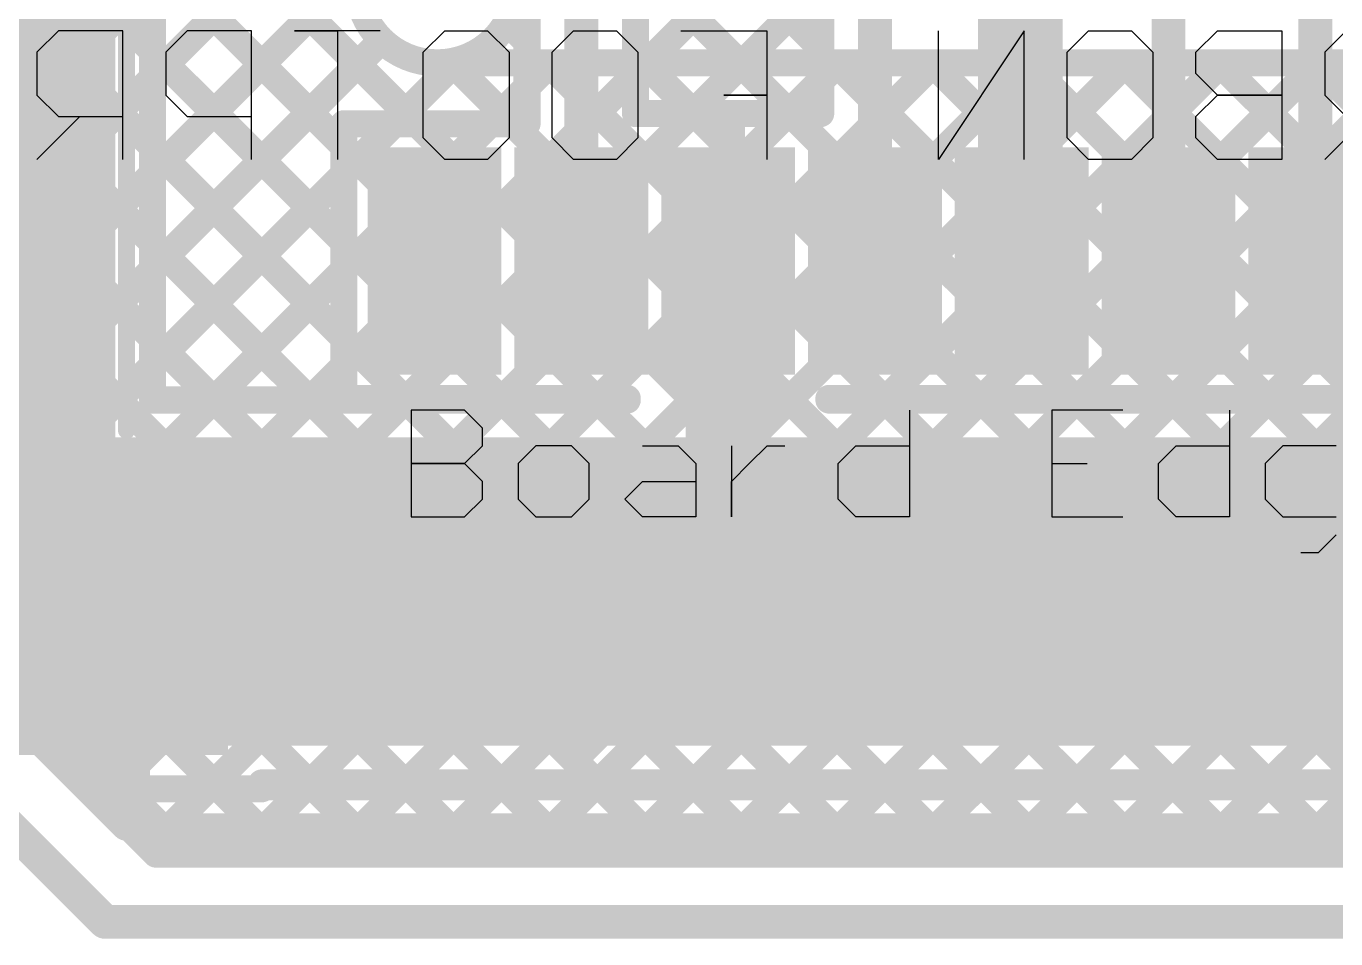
# Model space of a CAD drawing. Header units: millimetres. Extents: x 0.84 to 3.69, y 1.83 to 3.72.
# Drawn here: x 1.3447 to 1.731, y 1.835 to 2.1043 of the extents above; entities that cross this region are included whole.
import ezdxf

# ---------------------------------------------------------------- set-up
doc = ezdxf.new("R2010")
doc.units = ezdxf.units.MM
doc.header["$MEASUREMENT"] = 0
for name, color, linetype in [('BottomLayer', 5, 'Continuous'), ('BottomOverlay', 54, 'Continuous'), ('Mechanical2', 216, 'Continuous'), ('TopLayer', 1, 'Continuous'), ('TopOverlay', 2, 'Continuous'), ('TopPaste', 8, 'Continuous'), ('TopSolder', 216, 'Continuous')]:
    doc.layers.add(name, color=color, linetype=linetype)

# ---------------------------------------------------------------- blocks, each defined once
blk = doc.blocks.new('TF_002T_15_9')
at = {"layer": 'TopLayer'}
for points in [[(-0.3189, -0.02953), (-0.2874, -0.02953), (-0.3189, 0.02953), (-0.2874, 0.02953)], [(-0.27559, -0.02953), (-0.24409, -0.02953), (-0.27559, 0.02953), (-0.24409, 0.02953)], [(-0.23228, -0.02953), (-0.20079, -0.02953), (-0.23228, 0.02953), (-0.20079, 0.02953)], [(-0.18898, -0.02953), (-0.15748, -0.02953), (-0.18898, 0.02953), (-0.15748, 0.02953)], [(-0.14567, -0.02953), (-0.11417, -0.02953), (-0.14567, 0.02953), (-0.11417, 0.02953)], [(-0.10236, -0.02953), (-0.07087, -0.02953), (-0.10236, 0.02953), (-0.07087, 0.02953)], [(-0.05906, -0.02953), (-0.02756, -0.02953), (-0.05906, 0.02953), (-0.02756, 0.02953)], [(-0.4252, -0.14173), (-0.36811, -0.14173), (-0.4252, -0.06299), (-0.36811, -0.06299)]]:
    blk.add_solid(points, dxfattribs=at)
at = {"layer": 'TopOverlay'}
for p, q in [((-0.31, -0.04402), (-0.31, -0.0755)), ((-0.29426, -0.04402), (-0.31, -0.04402)), ((-0.28901, -0.04927), (-0.29426, -0.04402)), ((-0.16307, -0.04402), (-0.16307, -0.0755)), ((-0.10009, -0.04402), (-0.12108, -0.04402)), ((-0.12108, -0.04402), (-0.12108, -0.0755)), ((-0.06861, -0.04402), (-0.06861, -0.0755)), ((-0.28901, -0.05451), (-0.28901, -0.04927)), ((-0.29426, -0.05976), (-0.28901, -0.05451)), ((-0.27327, -0.05451), (-0.27851, -0.05976)), ((-0.26277, -0.05451), (-0.27327, -0.05451)), ((-0.25752, -0.05976), (-0.26277, -0.05451)), ((-0.24178, -0.05451), (-0.23129, -0.05451)), ((-0.23129, -0.05451), (-0.22604, -0.05976)), ((-0.21554, -0.05451), (-0.21554, -0.0755)), ((-0.21029, -0.05976), (-0.20505, -0.05451)), ((-0.20505, -0.05451), (-0.1998, -0.05451)), ((-0.18406, -0.05976), (-0.17881, -0.05451)), ((-0.17881, -0.05451), (-0.16307, -0.05451)), ((-0.0896, -0.05976), (-0.08435, -0.05451)), ((-0.08435, -0.05451), (-0.06861, -0.05451)), ((-0.05287, -0.05451), (-0.05811, -0.05976)), ((-0.03712, -0.05451), (-0.05287, -0.05451)), ((-0.29426, -0.05976), (-0.31, -0.05976)), ((-0.31, -0.05976), (-0.29426, -0.05976)), ((-0.28901, -0.06501), (-0.29426, -0.05976)), ((-0.27851, -0.05976), (-0.27851, -0.07026)), ((-0.25752, -0.07026), (-0.25752, -0.05976)), ((-0.22604, -0.05976), (-0.22604, -0.0755)), ((-0.21554, -0.06501), (-0.21029, -0.05976)), ((-0.18406, -0.07026), (-0.18406, -0.05976)), ((-0.12108, -0.05976), (-0.11059, -0.05976)), ((-0.0896, -0.07026), (-0.0896, -0.05976)), ((-0.05811, -0.05976), (-0.05811, -0.07026)), ((-0.28901, -0.07026), (-0.28901, -0.06501)), ((-0.24703, -0.07026), (-0.24178, -0.06501)), ((-0.24178, -0.06501), (-0.22604, -0.06501)), ((-0.21554, -0.0755), (-0.21554, -0.06501)), ((-0.29426, -0.0755), (-0.28901, -0.07026)), ((-0.27851, -0.07026), (-0.27327, -0.0755)), ((-0.26277, -0.0755), (-0.25752, -0.07026)), ((-0.24178, -0.0755), (-0.24703, -0.07026)), ((-0.17881, -0.0755), (-0.18406, -0.07026)), ((-0.08435, -0.0755), (-0.0896, -0.07026)), ((-0.05811, -0.07026), (-0.05287, -0.0755)), ((-0.31, -0.0755), (-0.29426, -0.0755)), ((-0.27327, -0.0755), (-0.26277, -0.0755)), ((-0.22604, -0.0755), (-0.24178, -0.0755)), ((-0.16307, -0.0755), (-0.17881, -0.0755)), ((-0.12108, -0.0755), (-0.10009, -0.0755)), ((-0.06861, -0.0755), (-0.08435, -0.0755)), ((-0.05287, -0.0755), (-0.03712, -0.0755)), ((-0.04237, -0.086), (-0.03712, -0.08075)), ((-0.04762, -0.086), (-0.04237, -0.086))]:
    blk.add_line(p, q, dxfattribs=at)
for points, const_width in [([(-0.394, -0.05), (-0.394, 0.173)], 0.005), ([(-0.25984, -0.1275), (-0.25984, -0.091)], 0.01), ([(-0.162, -0.134), (-0.141, -0.113)], 0.01), ([(-0.141, -0.113), (-0.129, -0.113)], 0.01), ([(-0.129, -0.113), (-0.108, -0.134)], 0.01), ([(-0.276, -0.1275), (-0.25984, -0.14365)], 0.01), ([(-0.276, -0.1275), (-0.25984, -0.1275)], 0.01), ([(-0.25984, -0.14365), (-0.24369, -0.1275)], 0.01), ([(-0.25984, -0.1275), (-0.24369, -0.1275)], 0.01), ([(-0.162, -0.134), (-0.108, -0.134)], 0.01), ([(-0.38954, -0.15668), (-0.38954, -0.148)], 0.005), ([(-0.38954, -0.15668), (0.13278, -0.15668)], 0.005)]:
    blk.add_lwpolyline(points, dxfattribs=dict(at, const_width=const_width))
for points, const_width in [([(-0.39525, -0.05, 1), (-0.39275, -0.05, 1)], 0.0025), ([(-0.26234, -0.091, 1), (-0.25734, -0.091, 1)], 0.005), ([(-0.1435, -0.113, 1), (-0.1385, -0.113, 1)], 0.005), ([(-0.1435, -0.113, 1), (-0.1385, -0.113, 1)], 0.005), ([(-0.1315, -0.113, 1), (-0.1265, -0.113, 1)], 0.005), ([(-0.1315, -0.113, 1), (-0.1265, -0.113, 1)], 0.005), ([(-0.2785, -0.1275, 1), (-0.2735, -0.1275, 1)], 0.005), ([(-0.2785, -0.1275, 1), (-0.2735, -0.1275, 1)], 0.005), ([(-0.26234, -0.1275, 1), (-0.25734, -0.1275, 1)], 0.005), ([(-0.26234, -0.1275, 1), (-0.25734, -0.1275, 1)], 0.005), ([(-0.26234, -0.1275, 1), (-0.25734, -0.1275, 1)], 0.005), ([(-0.24618, -0.1275, 1), (-0.24119, -0.1275, 1)], 0.005), ([(-0.24618, -0.1275, 1), (-0.24119, -0.1275, 1)], 0.005), ([(-0.1645, -0.134, 1), (-0.1595, -0.134, 1)], 0.005), ([(-0.1645, -0.134, 1), (-0.1595, -0.134, 1)], 0.005), ([(-0.1105, -0.134, 1), (-0.1055, -0.134, 1)], 0.005), ([(-0.1105, -0.134, 1), (-0.1055, -0.134, 1)], 0.005), ([(-0.26234, -0.14365, 1), (-0.25734, -0.14365, 1)], 0.005), ([(-0.26234, -0.14365, 1), (-0.25734, -0.14365, 1)], 0.005), ([(-0.39079, -0.148, 1), (-0.38829, -0.148, 1)], 0.0025), ([(-0.39079, -0.15668, 1), (-0.38829, -0.15668, 1)], 0.0025), ([(-0.39079, -0.15668, 1), (-0.38829, -0.15668, 1)], 0.0025)]:
    blk.add_lwpolyline(points, format="xyb", close=True, dxfattribs=dict(at, const_width=const_width))
blk.add_solid([(-0.1185, -0.117), (-0.1515, -0.117), (-0.1185, -0.134), (-0.1515, -0.134)], dxfattribs=at)
at = {"layer": 'TopPaste'}
for points in [[(-0.3189, -0.02953), (-0.2874, -0.02953), (-0.3189, 0.02953), (-0.2874, 0.02953)], [(-0.27559, -0.02953), (-0.24409, -0.02953), (-0.27559, 0.02953), (-0.24409, 0.02953)], [(-0.23228, -0.02953), (-0.20079, -0.02953), (-0.23228, 0.02953), (-0.20079, 0.02953)], [(-0.18898, -0.02953), (-0.15748, -0.02953), (-0.18898, 0.02953), (-0.15748, 0.02953)], [(-0.14567, -0.02953), (-0.11417, -0.02953), (-0.14567, 0.02953), (-0.11417, 0.02953)], [(-0.10236, -0.02953), (-0.07087, -0.02953), (-0.10236, 0.02953), (-0.07087, 0.02953)], [(-0.05906, -0.02953), (-0.02756, -0.02953), (-0.05906, 0.02953), (-0.02756, 0.02953)], [(-0.4252, -0.14173), (-0.36811, -0.14173), (-0.4252, -0.06299), (-0.36811, -0.06299)]]:
    blk.add_solid(points, dxfattribs=at)
at = {"layer": 'TopSolder'}
for points in [[(-0.3229, -0.03353), (-0.2834, -0.03353), (-0.3229, 0.03353), (-0.2834, 0.03353)], [(-0.27959, -0.03353), (-0.24009, -0.03353), (-0.27959, 0.03353), (-0.24009, 0.03353)], [(-0.23628, -0.03353), (-0.19679, -0.03353), (-0.23628, 0.03353), (-0.19679, 0.03353)], [(-0.19298, -0.03353), (-0.15348, -0.03353), (-0.19298, 0.03353), (-0.15348, 0.03353)], [(-0.14967, -0.03353), (-0.11017, -0.03353), (-0.14967, 0.03353), (-0.11017, 0.03353)], [(-0.10636, -0.03353), (-0.06687, -0.03353), (-0.10636, 0.03353), (-0.06687, 0.03353)], [(-0.06306, -0.03353), (-0.02356, -0.03353), (-0.06306, 0.03353), (-0.02356, 0.03353)], [(-0.4292, -0.14573), (-0.36411, -0.14573), (-0.4292, -0.05899), (-0.36411, -0.05899)]]:
    blk.add_solid(points, dxfattribs=at)

msp = doc.modelspace()

# ---------------------------------------------------------------- linework, layer by layer
at = {"layer": 'BottomLayer', "const_width": 0.008}
for points in [[(0.866, 2.5564), (1.5544, 1.868)], [(1.05228, 2.48326), (1.66753, 1.868)], [(1.03816, 2.46909), (1.63925, 1.868)], [(0.99319, 2.4575), (1.58268, 1.868)], [(1.01926, 2.45971), (1.61097, 1.868)], [(1.17961, 1.915), (1.63711, 2.3725)], [(1.1809, 1.94457), (1.60882, 2.3725)], [(1.20789, 1.915), (1.66539, 2.3725)], [(1.06383, 2.33028), (1.52611, 1.868)], [(1.06133, 2.3045), (1.49783, 1.868)], [(1.0518, 2.28575), (1.46954, 1.868)], [(1.0375, 2.27176), (1.44126, 1.868)], [(1.01838, 2.2626), (1.41298, 1.868)], [(1.026, 2.22669), (1.38469, 1.868)], [(1.23618, 1.915), (1.443, 2.12182)], [(1.26446, 1.915), (1.44962, 2.10015)], [(1.29275, 1.915), (1.47125, 2.0935)], [(1.32103, 1.915), (1.49953, 2.0935)], [(1.33816, 1.90384), (1.52781, 2.0935)], [(1.3523, 1.8897), (1.5561, 2.0935)], [(1.36644, 1.87556), (1.58438, 2.0935)], [(1.38717, 1.868), (1.61267, 2.0935)], [(1.41545, 1.868), (1.64095, 2.0935)], [(1.44374, 1.868), (1.66924, 2.0935)], [(1.466, 2.0935), (1.638, 2.0935)], [(1.47032, 2.0935), (1.69582, 1.868)], [(1.47202, 1.868), (1.69752, 2.0935)], [(1.4986, 2.0935), (1.7241, 1.868)], [(1.50031, 1.868), (1.72581, 2.0935)], [(1.52689, 2.0935), (1.75239, 1.868)], [(1.52859, 1.868), (1.75409, 2.0935)], [(1.55517, 2.0935), (1.78067, 1.868)], [(1.55687, 1.868), (1.78237, 2.0935)], [(1.58346, 2.0935), (1.80896, 1.868)], [(1.58516, 1.868), (1.81066, 2.0935)], [(1.61174, 2.0935), (1.83724, 1.868)], [(1.61344, 1.868), (1.83894, 2.0935)], [(1.638, 2.0935), (1.86527, 2.0935)], [(1.64002, 2.0935), (1.86552, 1.868)], [(1.64173, 1.868), (1.86625, 2.09252)], [(1.66831, 2.0935), (1.89381, 1.868)], [(1.69659, 2.0935), (1.91505, 1.87505)], [(1.72488, 2.0935), (1.92919, 1.88919)], [(1.67001, 1.868), (1.88039, 2.07838)], [(1.6983, 1.868), (1.89453, 2.06424)], [(1.72658, 1.868), (1.90867, 2.05009)], [(1.327, 1.915), (1.374, 1.868)], [(1.374, 1.868), (1.908, 1.868)]]:
    msp.add_lwpolyline(points, dxfattribs=at)
msp.add_lwpolyline([(1.466, 2.0935, -1), (1.466, 2.1405)], format="xyb", dxfattribs=at)
at = {"layer": 'BottomLayer', "const_width": 0.004}
for points in [[(1.44762, 2.10015, 1), (1.45162, 2.10015, 1)], [(1.464, 2.0935, 1), (1.468, 2.0935, 1)], [(1.464, 2.0935, 1), (1.468, 2.0935, 1)], [(1.46832, 2.0935, 1), (1.47232, 2.0935, 1)], [(1.46925, 2.0935, 1), (1.47325, 2.0935, 1)], [(1.4966, 2.0935, 1), (1.5006, 2.0935, 1)], [(1.49753, 2.0935, 1), (1.50153, 2.0935, 1)], [(1.52489, 2.0935, 1), (1.52889, 2.0935, 1)], [(1.52581, 2.0935, 1), (1.52981, 2.0935, 1)], [(1.55317, 2.0935, 1), (1.55717, 2.0935, 1)], [(1.5541, 2.0935, 1), (1.5581, 2.0935, 1)], [(1.58146, 2.0935, 1), (1.58546, 2.0935, 1)], [(1.58238, 2.0935, 1), (1.58638, 2.0935, 1)], [(1.60974, 2.0935, 1), (1.61374, 2.0935, 1)], [(1.61067, 2.0935, 1), (1.61467, 2.0935, 1)], [(1.636, 2.0935, 1), (1.64, 2.0935, 1)], [(1.636, 2.0935, 1), (1.64, 2.0935, 1)], [(1.63802, 2.0935, 1), (1.64202, 2.0935, 1)], [(1.63895, 2.0935, 1), (1.64295, 2.0935, 1)], [(1.66631, 2.0935, 1), (1.67031, 2.0935, 1)], [(1.66724, 2.0935, 1), (1.67124, 2.0935, 1)], [(1.69459, 2.0935, 1), (1.69859, 2.0935, 1)], [(1.69552, 2.0935, 1), (1.69952, 2.0935, 1)], [(1.72288, 2.0935, 1), (1.72688, 2.0935, 1)], [(1.72381, 2.0935, 1), (1.72781, 2.0935, 1)], [(1.3503, 1.8897, 1), (1.3543, 1.8897, 1)], [(1.36444, 1.87556, 1), (1.36844, 1.87556, 1)], [(1.372, 1.868, 1), (1.376, 1.868, 1)], [(1.372, 1.868, 1), (1.376, 1.868, 1)], [(1.38269, 1.868, 1), (1.38669, 1.868, 1)], [(1.38517, 1.868, 1), (1.38917, 1.868, 1)], [(1.41098, 1.868, 1), (1.41498, 1.868, 1)], [(1.41345, 1.868, 1), (1.41745, 1.868, 1)], [(1.43926, 1.868, 1), (1.44326, 1.868, 1)], [(1.44174, 1.868, 1), (1.44574, 1.868, 1)], [(1.46754, 1.868, 1), (1.47154, 1.868, 1)], [(1.47002, 1.868, 1), (1.47402, 1.868, 1)], [(1.49583, 1.868, 1), (1.49983, 1.868, 1)], [(1.49831, 1.868, 1), (1.50231, 1.868, 1)], [(1.52411, 1.868, 1), (1.52811, 1.868, 1)], [(1.52659, 1.868, 1), (1.53059, 1.868, 1)], [(1.5524, 1.868, 1), (1.5564, 1.868, 1)], [(1.55487, 1.868, 1), (1.55887, 1.868, 1)], [(1.58068, 1.868, 1), (1.58468, 1.868, 1)], [(1.58316, 1.868, 1), (1.58716, 1.868, 1)], [(1.60897, 1.868, 1), (1.61297, 1.868, 1)], [(1.61144, 1.868, 1), (1.61544, 1.868, 1)], [(1.63725, 1.868, 1), (1.64125, 1.868, 1)], [(1.63973, 1.868, 1), (1.64373, 1.868, 1)], [(1.66553, 1.868, 1), (1.66953, 1.868, 1)], [(1.66801, 1.868, 1), (1.67201, 1.868, 1)], [(1.69382, 1.868, 1), (1.69782, 1.868, 1)], [(1.6963, 1.868, 1), (1.7003, 1.868, 1)], [(1.7221, 1.868, 1), (1.7261, 1.868, 1)], [(1.72458, 1.868, 1), (1.72858, 1.868, 1)]]:
    msp.add_lwpolyline(points, format="xyb", close=True, dxfattribs=at)
at = {"layer": 'BottomOverlay'}
for p, q in [((1.35422, 2.10299), (1.34788, 2.09666)), ((1.37321, 2.10299), (1.35422, 2.10299)), ((1.37321, 2.065), (1.37321, 2.10299)), ((1.3922, 2.10299), (1.38587, 2.09666)), ((1.4112, 2.10299), (1.3922, 2.10299)), ((1.4112, 2.065), (1.4112, 2.10299)), ((1.44918, 2.10299), (1.42386, 2.10299)), ((1.42386, 2.10299), (1.43652, 2.10299)), ((1.43652, 2.10299), (1.43652, 2.065)), ((1.46185, 2.09666), (1.46818, 2.10299)), ((1.46818, 2.10299), (1.48084, 2.10299)), ((1.48084, 2.10299), (1.48717, 2.09666)), ((1.49983, 2.09666), (1.50617, 2.10299)), ((1.50617, 2.10299), (1.51883, 2.10299)), ((1.51883, 2.10299), (1.52516, 2.09666)), ((1.53782, 2.10299), (1.56315, 2.10299)), ((1.56315, 2.10299), (1.56315, 2.08399)), ((1.63912, 2.10299), (1.6138, 2.065)), ((1.6138, 2.065), (1.6138, 2.10299)), ((1.63912, 2.065), (1.63912, 2.10299)), ((1.65179, 2.09666), (1.65812, 2.10299)), ((1.65812, 2.10299), (1.67078, 2.10299)), ((1.67078, 2.10299), (1.67711, 2.09666)), ((1.68977, 2.09666), (1.6961, 2.10299)), ((1.6961, 2.10299), (1.7151, 2.10299)), ((1.7151, 2.10299), (1.7151, 2.065)), ((1.73409, 2.10299), (1.72776, 2.09666)), ((1.34788, 2.09666), (1.34788, 2.08399)), ((1.38587, 2.09666), (1.38587, 2.08399)), ((1.46185, 2.07133), (1.46185, 2.09666)), ((1.48717, 2.09666), (1.48717, 2.07133)), ((1.49983, 2.07133), (1.49983, 2.09666)), ((1.52516, 2.09666), (1.52516, 2.07133)), ((1.65179, 2.07133), (1.65179, 2.09666)), ((1.67711, 2.09666), (1.67711, 2.07133)), ((1.68977, 2.09033), (1.68977, 2.09666)), ((1.72776, 2.09666), (1.72776, 2.08399)), ((1.6961, 2.08399), (1.68977, 2.09033)), ((1.34788, 2.08399), (1.35422, 2.07766)), ((1.38587, 2.08399), (1.3922, 2.07766)), ((1.56315, 2.08399), (1.55048, 2.08399)), ((1.55048, 2.08399), (1.56315, 2.08399)), ((1.56315, 2.08399), (1.56315, 2.065)), ((1.68977, 2.07766), (1.6961, 2.08399)), ((1.6961, 2.08399), (1.7151, 2.08399)), ((1.7151, 2.08399), (1.6961, 2.08399)), ((1.72776, 2.08399), (1.73409, 2.07766)), ((1.36055, 2.07766), (1.34788, 2.065)), ((1.35422, 2.07766), (1.37321, 2.07766)), ((1.3922, 2.07766), (1.4112, 2.07766)), ((1.68977, 2.07133), (1.68977, 2.07766)), ((1.74042, 2.07766), (1.72776, 2.065)), ((1.46818, 2.065), (1.46185, 2.07133)), ((1.48717, 2.07133), (1.48084, 2.065)), ((1.50617, 2.065), (1.49983, 2.07133)), ((1.52516, 2.07133), (1.51883, 2.065)), ((1.65812, 2.065), (1.65179, 2.07133)), ((1.67711, 2.07133), (1.67078, 2.065)), ((1.6961, 2.065), (1.68977, 2.07133)), ((1.48084, 2.065), (1.46818, 2.065)), ((1.51883, 2.065), (1.50617, 2.065)), ((1.67078, 2.065), (1.65812, 2.065)), ((1.7151, 2.065), (1.6961, 2.065))]:
    msp.add_line(p, q, dxfattribs=at)
at = {"layer": 'Mechanical2', "const_width": 0.01}
for points in [[(1.319, 1.889), (1.368, 1.84)], [(1.368, 1.84), (1.918, 1.84)]]:
    msp.add_lwpolyline(points, dxfattribs=at)
at = {"layer": 'Mechanical2', "const_width": 0.005}
msp.add_lwpolyline([(1.3655, 1.84, 1), (1.3705, 1.84, 1)], format="xyb", close=True, dxfattribs=at)
msp.add_lwpolyline([(1.3655, 1.84, 1), (1.3705, 1.84, 1)], format="xyb", close=True, dxfattribs=at)
at = {"layer": 'TopLayer'}
for points, const_width in [([(1.725, 2.035), (1.725, 2.317)], 0.01), ([(1.68169, 2.035), (1.68169, 2.31069)], 0.01), ([(1.57908, 2.07853), (1.57908, 2.26145)], 0.008), ([(1.59508, 2.035), (1.59508, 2.26208)], 0.01), ([(1.50846, 2.035), (1.50846, 2.21346)], 0.01), ([(1.49246, 2.07553), (1.49246, 2.21123)], 0.008), ([(1.382, 1.994), (1.382, 2.20604)], 0.008), ([(1.52446, 2.07853), (1.52446, 2.20684)], 0.008), ([(1.382, 2.15353), (1.46001, 2.07553)], 0.008), ([(1.52446, 2.15249), (1.57908, 2.09788)], 0.008), ([(1.382, 2.08911), (1.4425, 2.14961)], 0.008), ([(1.52446, 2.09015), (1.57908, 2.14476)], 0.008), ([(1.382, 2.12525), (1.43841, 2.06884)], 0.008), ([(1.638, 2.03539), (1.638, 2.117)], 0.025), ([(1.382, 2.06082), (1.4425, 2.12132)], 0.008), ([(1.52446, 2.12421), (1.57014, 2.07853)], 0.008), ([(1.54113, 2.07853), (1.57908, 2.11648)], 0.008), ([(1.48653, 2.10557), (1.49246, 2.09964)], 0.008), ([(1.382, 2.03254), (1.44962, 2.10015)], 0.008), ([(1.382, 2.09697), (1.43841, 2.04056)], 0.008), ([(1.45327, 2.07553), (1.47203, 2.09429)], 0.008), ([(1.46998, 2.09384), (1.48829, 2.07553)], 0.008), ([(1.52446, 2.09592), (1.54186, 2.07853)], 0.008), ([(1.48156, 2.07553), (1.49246, 2.08643)], 0.008), ([(1.56941, 2.07853), (1.57908, 2.0882)], 0.008), ([(1.52446, 2.07853), (1.57908, 2.07853)], 0.008), ([(1.43841, 2.07553), (1.48172, 2.07553)], 0.008), ([(1.43841, 1.99447), (1.43841, 2.07553)], 0.008), ([(1.48172, 2.07553), (1.49191, 2.07553)], 0.008), ([(1.48172, 2.07553), (1.49191, 2.07553)], 0.008), ([(1.55177, 2.035), (1.55177, 2.07453)], 0.01), ([(1.382, 2.06868), (1.43841, 2.01227)], 0.008), ([(1.382, 2.00425), (1.43841, 2.06066)], 0.008), ([(1.638, 2.03539), (1.63839, 2.035)], 0.025), ([(1.382, 2.0404), (1.4284, 1.994)], 0.008), ([(1.55177, 1.93477), (1.55177, 2.035)], 0.025), ([(1.40003, 1.994), (1.43841, 2.03238)], 0.008), ([(1.382, 2.01211), (1.40011, 1.994)], 0.008), ([(1.42832, 1.994), (1.43841, 2.00409)], 0.008), ([(1.382, 1.994), (1.52202, 1.994)], 0.008), ([(1.43841, 1.99447), (1.48172, 1.99447)], 0.008), ([(1.48172, 1.99447), (1.49191, 1.99447)], 0.008), ([(1.48172, 1.99447), (1.49191, 1.99447)], 0.008), ([(1.49191, 1.99447), (1.52202, 1.99447)], 0.008), ([(1.58152, 1.99447), (1.61164, 1.99447)], 0.008), ([(1.58152, 1.994), (1.88949, 1.994)], 0.008), ([(1.61164, 1.99447), (1.62183, 1.99447)], 0.008), ([(1.61164, 1.99447), (1.62183, 1.99447)], 0.008), ([(1.62183, 1.99447), (1.65494, 1.99447)], 0.008), ([(1.65494, 1.99447), (1.66513, 1.99447)], 0.008), ([(1.65494, 1.99447), (1.66513, 1.99447)], 0.008), ([(1.66513, 1.99447), (1.69825, 1.99447)], 0.008), ([(1.69825, 1.99447), (1.70844, 1.99447)], 0.008), ([(1.69825, 1.99447), (1.70844, 1.99447)], 0.008), ([(1.70844, 1.99447), (1.74156, 1.99447)], 0.008), ([(1.551, 1.934), (1.55177, 1.93477)], 0.025), ([(1.37165, 1.88327), (1.37165, 1.93264)], 0.01), ([(1.36373, 1.87927), (1.4142, 1.87927)], 0.008), ([(1.36373, 1.87927), (1.383, 1.86)], 0.008), ([(1.36694, 1.87606), (1.37015, 1.87927)], 0.008), ([(1.37342, 1.87927), (1.39269, 1.86)], 0.008), ([(1.38108, 1.86192), (1.39844, 1.87927)], 0.008), ([(1.40171, 1.87927), (1.42098, 1.86)], 0.008), ([(1.40745, 1.86), (1.42845, 1.881)], 0.008), ([(1.4142, 1.881), (1.87045, 1.881)], 0.008), ([(1.42826, 1.881), (1.44926, 1.86)], 0.008), ([(1.43574, 1.86), (1.45674, 1.881)], 0.008), ([(1.45654, 1.881), (1.47754, 1.86)], 0.008), ([(1.46402, 1.86), (1.48502, 1.881)], 0.008), ([(1.48483, 1.881), (1.50583, 1.86)], 0.008), ([(1.4923, 1.86), (1.51331, 1.881)], 0.008), ([(1.51311, 1.881), (1.53411, 1.86)], 0.008), ([(1.52059, 1.86), (1.54159, 1.881)], 0.008), ([(1.5414, 1.881), (1.5624, 1.86)], 0.008), ([(1.54887, 1.86), (1.56987, 1.881)], 0.008), ([(1.56968, 1.881), (1.59068, 1.86)], 0.008), ([(1.57716, 1.86), (1.59816, 1.881)], 0.008), ([(1.59797, 1.881), (1.61897, 1.86)], 0.008), ([(1.60544, 1.86), (1.62644, 1.881)], 0.008), ([(1.62625, 1.881), (1.64725, 1.86)], 0.008), ([(1.63373, 1.86), (1.65473, 1.881)], 0.008), ([(1.65453, 1.881), (1.67553, 1.86)], 0.008), ([(1.66201, 1.86), (1.68301, 1.881)], 0.008), ([(1.68282, 1.881), (1.70382, 1.86)], 0.008), ([(1.6903, 1.86), (1.7113, 1.881)], 0.008), ([(1.7111, 1.881), (1.7321, 1.86)], 0.008), ([(1.71858, 1.86), (1.73958, 1.881)], 0.008), ([(1.383, 1.86), (1.913, 1.86)], 0.008)]:
    msp.add_lwpolyline(points, dxfattribs=dict(at, const_width=const_width))
at = {"layer": 'TopLayer', "const_width": 0.008}
msp.add_lwpolyline([(1.4895, 2.117, -1), (1.4425, 2.117)], format="xyb", dxfattribs=at)
at = {"layer": 'TopLayer'}
for points, const_width in [([(1.48453, 2.10557, 1), (1.48853, 2.10557, 1)], 0.004), ([(1.44762, 2.10015, 1), (1.45162, 2.10015, 1)], 0.004), ([(1.49046, 2.09964, 1), (1.49446, 2.09964, 1)], 0.004), ([(1.57708, 2.09788, 1), (1.58108, 2.09788, 1)], 0.004), ([(1.38, 2.09697, 1), (1.384, 2.09697, 1)], 0.004), ([(1.46798, 2.09384, 1), (1.47198, 2.09384, 1)], 0.004), ([(1.47003, 2.09429, 1), (1.47403, 2.09429, 1)], 0.004), ([(1.52246, 2.09592, 1), (1.52646, 2.09592, 1)], 0.004), ([(1.52246, 2.09015, 1), (1.52646, 2.09015, 1)], 0.004), ([(1.38, 2.08911, 1), (1.384, 2.08911, 1)], 0.004), ([(1.49046, 2.08643, 1), (1.49446, 2.08643, 1)], 0.004), ([(1.57708, 2.0882, 1), (1.58108, 2.0882, 1)], 0.004), ([(1.52246, 2.07853, 1), (1.52646, 2.07853, 1)], 0.004), ([(1.52246, 2.07853, 1), (1.52646, 2.07853, 1)], 0.004), ([(1.53913, 2.07853, 1), (1.54313, 2.07853, 1)], 0.004), ([(1.53986, 2.07853, 1), (1.54386, 2.07853, 1)], 0.004), ([(1.56741, 2.07853, 1), (1.57141, 2.07853, 1)], 0.004), ([(1.56814, 2.07853, 1), (1.57214, 2.07853, 1)], 0.004), ([(1.57708, 2.07853, 1), (1.58108, 2.07853, 1)], 0.004), ([(1.57708, 2.07853, 1), (1.58108, 2.07853, 1)], 0.004), ([(1.43641, 2.07553, 1), (1.44041, 2.07553, 1)], 0.004), ([(1.43641, 2.07553, 1), (1.44041, 2.07553, 1)], 0.004), ([(1.45127, 2.07553, 1), (1.45527, 2.07553, 1)], 0.004), ([(1.45801, 2.07553, 1), (1.46201, 2.07553, 1)], 0.004), ([(1.47956, 2.07553, 1), (1.48356, 2.07553, 1)], 0.004), ([(1.47972, 2.07553, 1), (1.48372, 2.07553, 1)], 0.004), ([(1.47972, 2.07553, 1), (1.48372, 2.07553, 1)], 0.004), ([(1.47972, 2.07553, 1), (1.48372, 2.07553, 1)], 0.004), ([(1.48629, 2.07553, 1), (1.49029, 2.07553, 1)], 0.004), ([(1.48991, 2.07553, 1), (1.49391, 2.07553, 1)], 0.004), ([(1.48991, 2.07553, 1), (1.49391, 2.07553, 1)], 0.004), ([(1.49046, 2.07553, 1), (1.49446, 2.07553, 1)], 0.004), ([(1.54927, 2.07453, 1), (1.55427, 2.07453, 1)], 0.005), ([(1.38, 2.06868, 1), (1.384, 2.06868, 1)], 0.004), ([(1.43641, 2.06884, 1), (1.44041, 2.06884, 1)], 0.004), ([(1.38, 2.06082, 1), (1.384, 2.06082, 1)], 0.004), ([(1.43641, 2.06066, 1), (1.44041, 2.06066, 1)], 0.004), ([(1.63175, 2.03539, 1), (1.64425, 2.03539, 1)], 0.0125), ([(1.63175, 2.03539, 1), (1.64425, 2.03539, 1)], 0.0125), ([(1.38, 2.0404, 1), (1.384, 2.0404, 1)], 0.004), ([(1.43641, 2.04056, 1), (1.44041, 2.04056, 1)], 0.004), ([(1.54552, 2.035, 1), (1.55802, 2.035, 1)], 0.0125), ([(1.63214, 2.035, 1), (1.64464, 2.035, 1)], 0.0125), ([(1.50596, 2.035, 1), (1.51096, 2.035, 1)], 0.005), ([(1.54927, 2.035, 1), (1.55427, 2.035, 1)], 0.005), ([(1.59258, 2.035, 1), (1.59758, 2.035, 1)], 0.005), ([(1.67919, 2.035, 1), (1.68419, 2.035, 1)], 0.005), ([(1.7225, 2.035, 1), (1.7275, 2.035, 1)], 0.005), ([(1.38, 2.03254, 1), (1.384, 2.03254, 1)], 0.004), ([(1.43641, 2.03238, 1), (1.44041, 2.03238, 1)], 0.004), ([(1.38, 2.01211, 1), (1.384, 2.01211, 1)], 0.004), ([(1.43641, 2.01227, 1), (1.44041, 2.01227, 1)], 0.004), ([(1.38, 2.00425, 1), (1.384, 2.00425, 1)], 0.004), ([(1.43641, 2.00409, 1), (1.44041, 2.00409, 1)], 0.004), ([(1.38, 1.994, 1), (1.384, 1.994, 1)], 0.004), ([(1.38, 1.994, 1), (1.384, 1.994, 1)], 0.004), ([(1.39803, 1.994, 1), (1.40203, 1.994, 1)], 0.004), ([(1.39811, 1.994, 1), (1.40211, 1.994, 1)], 0.004), ([(1.42631, 1.994, 1), (1.43032, 1.994, 1)], 0.004), ([(1.4264, 1.994, 1), (1.4304, 1.994, 1)], 0.004), ([(1.43641, 1.99447, 1), (1.44041, 1.99447, 1)], 0.004), ([(1.43641, 1.99447, 1), (1.44041, 1.99447, 1)], 0.004), ([(1.47972, 1.99447, 1), (1.48372, 1.99447, 1)], 0.004), ([(1.47972, 1.99447, 1), (1.48372, 1.99447, 1)], 0.004), ([(1.47972, 1.99447, 1), (1.48372, 1.99447, 1)], 0.004), ([(1.48991, 1.99447, 1), (1.49391, 1.99447, 1)], 0.004), ([(1.48991, 1.99447, 1), (1.49391, 1.99447, 1)], 0.004), ([(1.48991, 1.99447, 1), (1.49391, 1.99447, 1)], 0.004), ([(1.52002, 1.99447, 1), (1.52402, 1.99447, 1)], 0.004), ([(1.52002, 1.994, 1), (1.52402, 1.994, 1)], 0.004), ([(1.57952, 1.99447, 1), (1.58352, 1.99447, 1)], 0.004), ([(1.57952, 1.994, 1), (1.58352, 1.994, 1)], 0.004), ([(1.60964, 1.99447, 1), (1.61364, 1.99447, 1)], 0.004), ([(1.60964, 1.99447, 1), (1.61364, 1.99447, 1)], 0.004), ([(1.60964, 1.99447, 1), (1.61364, 1.99447, 1)], 0.004), ([(1.61983, 1.99447, 1), (1.62383, 1.99447, 1)], 0.004), ([(1.61983, 1.99447, 1), (1.62383, 1.99447, 1)], 0.004), ([(1.61983, 1.99447, 1), (1.62383, 1.99447, 1)], 0.004), ([(1.65294, 1.99447, 1), (1.65694, 1.99447, 1)], 0.004), ([(1.65294, 1.99447, 1), (1.65694, 1.99447, 1)], 0.004), ([(1.65294, 1.99447, 1), (1.65694, 1.99447, 1)], 0.004), ([(1.66313, 1.99447, 1), (1.66713, 1.99447, 1)], 0.004), ([(1.66313, 1.99447, 1), (1.66713, 1.99447, 1)], 0.004), ([(1.66313, 1.99447, 1), (1.66713, 1.99447, 1)], 0.004), ([(1.69625, 1.99447, 1), (1.70025, 1.99447, 1)], 0.004), ([(1.69625, 1.99447, 1), (1.70025, 1.99447, 1)], 0.004), ([(1.69625, 1.99447, 1), (1.70025, 1.99447, 1)], 0.004), ([(1.70644, 1.99447, 1), (1.71044, 1.99447, 1)], 0.004), ([(1.70644, 1.99447, 1), (1.71044, 1.99447, 1)], 0.004), ([(1.70644, 1.99447, 1), (1.71044, 1.99447, 1)], 0.004), ([(1.54552, 1.93477, 1), (1.55802, 1.93477, 1)], 0.0125), ([(1.54552, 1.93477, 1), (1.55802, 1.93477, 1)], 0.0125), ([(1.54475, 1.934, 1), (1.55725, 1.934, 1)], 0.0125), ([(1.36915, 1.93264, 1), (1.37415, 1.93264, 1)], 0.005), ([(1.36915, 1.88327, 1), (1.37415, 1.88327, 1)], 0.005), ([(1.36173, 1.87927, 1), (1.36573, 1.87927, 1)], 0.004), ([(1.36173, 1.87927, 1), (1.36573, 1.87927, 1)], 0.004), ([(1.36815, 1.87927, 1), (1.37215, 1.87927, 1)], 0.004), ([(1.37142, 1.87927, 1), (1.37542, 1.87927, 1)], 0.004), ([(1.39644, 1.87927, 1), (1.40044, 1.87927, 1)], 0.004), ([(1.39971, 1.87927, 1), (1.40371, 1.87927, 1)], 0.004), ([(1.4122, 1.881, 1), (1.4162, 1.881, 1)], 0.004), ([(1.4122, 1.87927, 1), (1.4162, 1.87927, 1)], 0.004), ([(1.42626, 1.881, 1), (1.43026, 1.881, 1)], 0.004), ([(1.42645, 1.881, 1), (1.43045, 1.881, 1)], 0.004), ([(1.45454, 1.881, 1), (1.45854, 1.881, 1)], 0.004), ([(1.45474, 1.881, 1), (1.45874, 1.881, 1)], 0.004), ([(1.48283, 1.881, 1), (1.48683, 1.881, 1)], 0.004), ([(1.48302, 1.881, 1), (1.48702, 1.881, 1)], 0.004), ([(1.51111, 1.881, 1), (1.51511, 1.881, 1)], 0.004), ([(1.51131, 1.881, 1), (1.51531, 1.881, 1)], 0.004), ([(1.5394, 1.881, 1), (1.5434, 1.881, 1)], 0.004), ([(1.53959, 1.881, 1), (1.54359, 1.881, 1)], 0.004), ([(1.56768, 1.881, 1), (1.57168, 1.881, 1)], 0.004), ([(1.56787, 1.881, 1), (1.57187, 1.881, 1)], 0.004), ([(1.59597, 1.881, 1), (1.59997, 1.881, 1)], 0.004), ([(1.59616, 1.881, 1), (1.60016, 1.881, 1)], 0.004), ([(1.62425, 1.881, 1), (1.62825, 1.881, 1)], 0.004), ([(1.62444, 1.881, 1), (1.62844, 1.881, 1)], 0.004), ([(1.65253, 1.881, 1), (1.65653, 1.881, 1)], 0.004), ([(1.65273, 1.881, 1), (1.65673, 1.881, 1)], 0.004), ([(1.68082, 1.881, 1), (1.68482, 1.881, 1)], 0.004), ([(1.68101, 1.881, 1), (1.68501, 1.881, 1)], 0.004), ([(1.7091, 1.881, 1), (1.7131, 1.881, 1)], 0.004), ([(1.7093, 1.881, 1), (1.7133, 1.881, 1)], 0.004), ([(1.36494, 1.87606, 1), (1.36894, 1.87606, 1)], 0.004), ([(1.37908, 1.86192, 1), (1.38308, 1.86192, 1)], 0.004), ([(1.381, 1.86, 1), (1.385, 1.86, 1)], 0.004), ([(1.381, 1.86, 1), (1.385, 1.86, 1)], 0.004), ([(1.39069, 1.86, 1), (1.39469, 1.86, 1)], 0.004), ([(1.40545, 1.86, 1), (1.40945, 1.86, 1)], 0.004), ([(1.41898, 1.86, 1), (1.42298, 1.86, 1)], 0.004), ([(1.43374, 1.86, 1), (1.43774, 1.86, 1)], 0.004), ([(1.44726, 1.86, 1), (1.45126, 1.86, 1)], 0.004), ([(1.46202, 1.86, 1), (1.46602, 1.86, 1)], 0.004), ([(1.47554, 1.86, 1), (1.47954, 1.86, 1)], 0.004), ([(1.4903, 1.86, 1), (1.4943, 1.86, 1)], 0.004), ([(1.50383, 1.86, 1), (1.50783, 1.86, 1)], 0.004), ([(1.51859, 1.86, 1), (1.52259, 1.86, 1)], 0.004), ([(1.53211, 1.86, 1), (1.53611, 1.86, 1)], 0.004), ([(1.54687, 1.86, 1), (1.55087, 1.86, 1)], 0.004), ([(1.5604, 1.86, 1), (1.5644, 1.86, 1)], 0.004), ([(1.57516, 1.86, 1), (1.57916, 1.86, 1)], 0.004), ([(1.58868, 1.86, 1), (1.59268, 1.86, 1)], 0.004), ([(1.60344, 1.86, 1), (1.60744, 1.86, 1)], 0.004), ([(1.61697, 1.86, 1), (1.62097, 1.86, 1)], 0.004), ([(1.63173, 1.86, 1), (1.63573, 1.86, 1)], 0.004), ([(1.64525, 1.86, 1), (1.64925, 1.86, 1)], 0.004), ([(1.66001, 1.86, 1), (1.66401, 1.86, 1)], 0.004), ([(1.67353, 1.86, 1), (1.67753, 1.86, 1)], 0.004), ([(1.6883, 1.86, 1), (1.6923, 1.86, 1)], 0.004), ([(1.70182, 1.86, 1), (1.70582, 1.86, 1)], 0.004), ([(1.71658, 1.86, 1), (1.72058, 1.86, 1)], 0.004), ([(1.7301, 1.86, 1), (1.7341, 1.86, 1)], 0.004)]:
    msp.add_lwpolyline(points, format="xyb", close=True, dxfattribs=dict(at, const_width=const_width))
for points in [[(1.371, 1.892), (1.371, 2.545), (1.335, 1.892), (1.335, 2.545)], [(1.34, 1.892), (1.946, 1.892), (1.34, 1.983), (1.946, 1.983)]]:
    msp.add_solid(points, dxfattribs=at)

# ---------------------------------------------------------------- block references
msp.add_blockref('TF_002T_15_9', (1.76831, 2.035))

doc.saveas('drawing.dxf')
